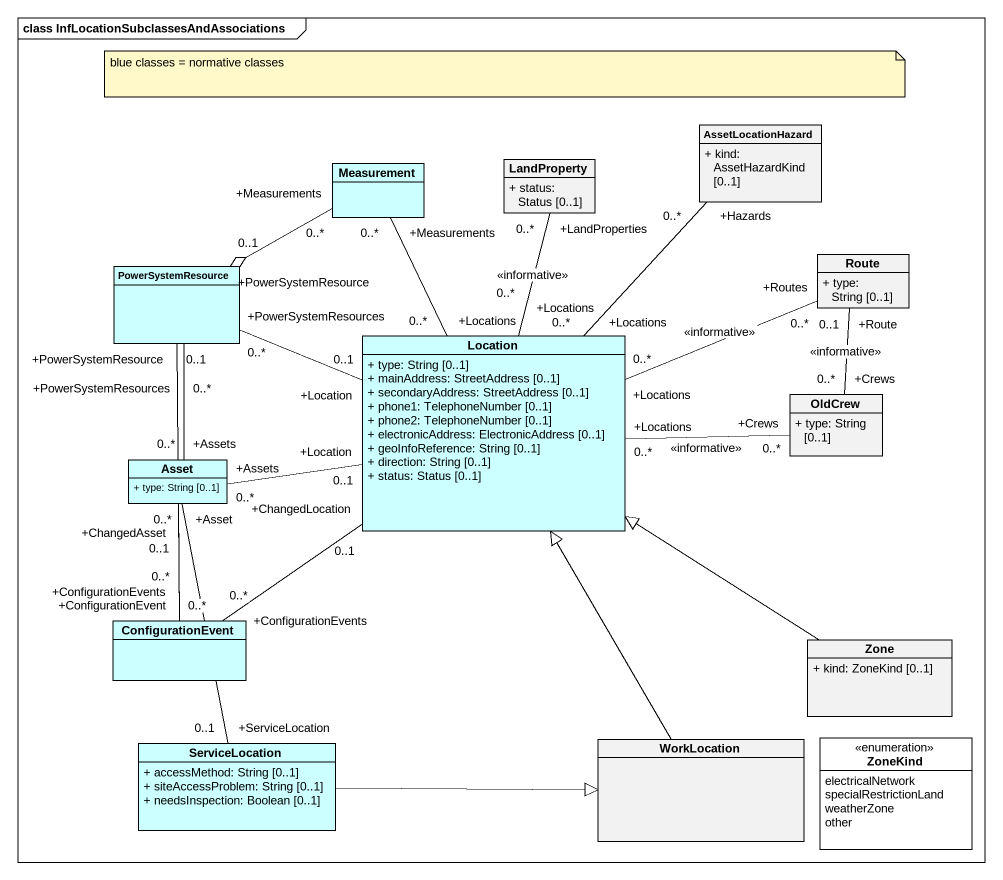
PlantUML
@startuml
mainframe class InfLocationSubclassesAndAssociations
hide circle
hide empty members
skinparam classAttributeIconSize 0
class Measurement #CCFFFF
class LandProperty {
  + status: Status [0..1]
}
class AssetLocationHazard {
  + kind: AssetHazardKind [0..1]
}
class PowerSystemResource #CCFFFF
class Route {
  + type: String [0..1]
}
class Location #CCFFFF {
  + type: String [0..1]
  + mainAddress: StreetAddress [0..1]
  + secondaryAddress: StreetAddress [0..1]
  + phone1: TelephoneNumber [0..1]
  + phone2: TelephoneNumber [0..1]
  + electronicAddress: ElectronicAddress [0..1]
  + geoInfoReference: String [0..1]
  + direction: String [0..1]
  + status: Status [0..1]
}
class OldCrew {
  + type: String [0..1]
}
class Asset #CCFFFF {
  + type: String [0..1]
}
class ConfigurationEvent #CCFFFF
class Zone {
  + kind: ZoneKind [0..1]
}
class ServiceLocation #CCFFFF {
  + accessMethod: String [0..1]
  + siteAccessProblem: String [0..1]
  + needsInspection: Boolean [0..1]
}
class WorkLocation
enum ZoneKind #FFFFFF {
  electricalNetwork
  specialRestrictionLand
  weatherZone
  other
}
LandProperty "+LandProperties\n0..*" -- "+Locations\n0..*" Location : <<informative>>
AssetLocationHazard "+Hazards\n0..*" -- "+Locations\n0..*" Location
PowerSystemResource "+PowerSystemResource\n0..1" o-right- "+Measurements\n0..*" Measurement
PowerSystemResource "+PowerSystemResource\n0..1" -- "+ConfigurationEvent\n0..*" ConfigurationEvent
Route "+Routes\n0..*" -left- "+Locations\n0..*" Location : <<informative>>
Location "+Locations\n0..*" -up- "+Measurements\n0..*" Measurement
Location "+Location\n0..1" -left- "+PowerSystemResources\n0..*" PowerSystemResource
Location "+ChangedLocation\n0..1" -- "+ConfigurationEvents\n0..*" ConfigurationEvent
OldCrew "+Crews\n0..*" -up- "+Route\n0..1" Route : <<informative>>
OldCrew "+Crews\n0..*" -left- "+Locations\n0..*" Location : <<informative>>
Asset "+Assets\n0..*" -up- "+PowerSystemResources\n0..*" PowerSystemResource
Asset "+Assets\n0..*" -right- "+Location\n0..1" Location
Asset "+ChangedAsset\n0..1" -- "+ConfigurationEvents\n0..*" ConfigurationEvent
Zone -up-|> Location
ServiceLocation "+ServiceLocation\n0..1" -up- "+Asset\n0..*" Asset
ServiceLocation -right-|> WorkLocation
WorkLocation -up-|> Location
note as N1
  blue classes = normative classes
end note
@enduml
